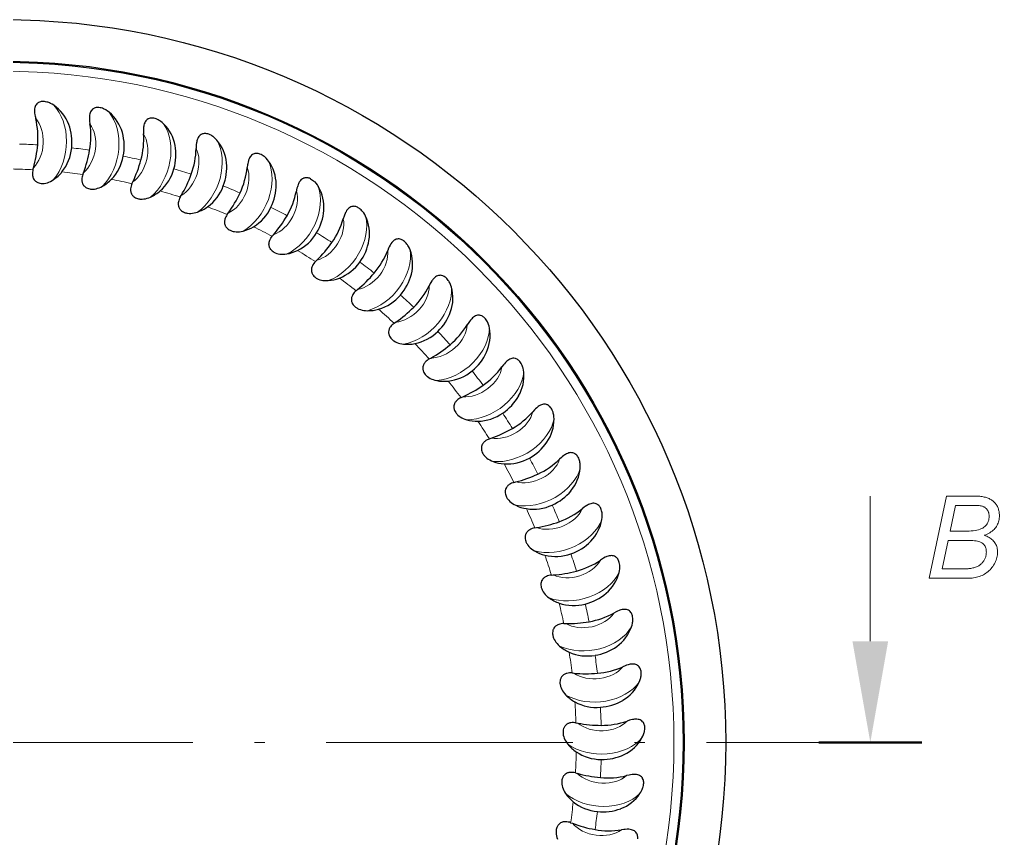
# Model space of a CAD drawing. Extents: x 0 to 297, y 0 to 550.
# Drawn here: x 144 to 191.69, y 509.71 to 549.58 of the extents above; entities that cross this region are included whole.
import ezdxf

# ---------------------------------------------------------------- set-up
doc = ezdxf.new("R2010")
doc.units = 0
doc.linetypes.add('DASHDOT', pattern=[18.5, 12, -3, 0.5, -3])

msp = doc.modelspace()

# ---------------------------------------------------------------- linework, layer by layer
at = {"color": 7, "lineweight": 30, "ltscale": 0.002271}
for p, q in [((144.648, 542.271), (144.671, 542.359)), ((147.074, 542.036), (147.104, 542.122)), ((151.816, 540.937), (151.861, 541.016)), ((154.098, 540.082), (154.15, 540.157)), ((156.296, 539.032), (156.354, 539.102)), ((162.229, 534.794), (162.303, 534.846)), ((163.936, 533.055), (164.014, 533.101)), ((165.484, 531.173), (165.566, 531.212)), ((166.863, 529.164), (166.948, 529.196)), ((168.061, 527.043), (168.149, 527.067)), ((169.07, 524.825), (169.159, 524.841)), ((169.881, 522.528), (169.972, 522.536)), ((170.49, 520.168), (170.581, 520.169)), ((170.89, 517.765), (170.981, 517.758)), ((171.08, 515.336), (171.169, 515.321)), ((171.057, 512.899), (171.144, 512.876)), ((170.821, 510.474), (170.907, 510.444))]:
    msp.add_line(p, q, dxfattribs=at)
at = {"color": 7, "lineweight": 30, "ltscale": 0.002272}
for p, q in [((149.469, 541.59), (149.507, 541.673)), ((158.395, 537.794), (158.459, 537.858))]:
    msp.add_line(p, q, dxfattribs=at)
at = {"color": 7, "lineweight": 30, "ltscale": 0.00227}
msp.add_line((160.378, 536.377), (160.447, 536.436), dxfattribs=at)
at = {"color": 7, "lineweight": 13, "ltscale": 0.1769}
msp.add_line((185.407, 519.305), (185.407, 526.381), dxfattribs=at)
msp.add_line((185.407, 519.305), (185.407, 526.381), dxfattribs=at)
at = {"color": 7, "linetype": 'DASHDOT', "lineweight": 13}
msp.add_line((103.427, 514.381), (182.907, 514.381), dxfattribs=at)
msp.add_line((103.427, 514.381), (182.907, 514.381), dxfattribs=at)
at = {"color": 7, "lineweight": 50, "ltscale": 0.125}
msp.add_line((187.907, 514.381), (182.907, 514.381), dxfattribs=at)
msp.add_line((187.907, 514.381), (182.907, 514.381), dxfattribs=at)
at = {"color": 7, "lineweight": 30}
for points in [[(145.658, 545.408), (145.58, 545.458), (145.499, 545.502), (145.456, 545.521), (145.413, 545.539), (145.369, 545.554), (145.325, 545.566), (145.265, 545.58), (145.205, 545.588), (145.144, 545.591), (145.099, 545.59), (145.055, 545.585), (145.012, 545.575), (144.971, 545.562), (144.921, 545.54), (144.898, 545.526), (144.876, 545.51), (144.838, 545.477), (144.805, 545.438), (144.779, 545.395), (144.758, 545.349), (144.743, 545.302), (144.731, 545.243), (144.725, 545.183), (144.725, 545.123), (144.727, 545.078), (144.73, 545.034), (144.743, 544.946), (144.754, 544.883), (144.782, 544.76)], [(148.353, 545.073), (148.28, 545.129), (148.202, 545.18), (148.161, 545.203), (148.12, 545.224), (148.078, 545.243), (148.035, 545.26), (147.976, 545.278), (147.917, 545.292), (147.857, 545.3), (147.812, 545.303), (147.767, 545.301), (147.724, 545.296), (147.682, 545.286), (147.63, 545.268), (147.606, 545.256), (147.583, 545.243), (147.542, 545.213), (147.506, 545.177), (147.476, 545.137), (147.451, 545.093), (147.432, 545.047), (147.415, 544.989), (147.404, 544.93), (147.398, 544.87), (147.396, 544.826), (147.396, 544.781), (147.401, 544.692), (147.407, 544.629), (147.423, 544.503)], [(151.008, 544.504), (150.94, 544.567), (150.867, 544.624), (150.829, 544.651), (150.789, 544.675), (150.749, 544.698), (150.708, 544.718), (150.651, 544.742), (150.593, 544.76), (150.534, 544.774), (150.489, 544.78), (150.445, 544.783), (150.401, 544.781), (150.358, 544.775), (150.305, 544.762), (150.28, 544.752), (150.256, 544.741), (150.212, 544.714), (150.173, 544.681), (150.14, 544.644), (150.112, 544.603), (150.088, 544.558), (150.067, 544.503), (150.05, 544.445), (150.039, 544.385), (150.033, 544.341), (150.029, 544.297), (150.026, 544.208), (150.027, 544.144), (150.033, 544.018)], [(153.604, 543.706), (153.541, 543.774), (153.474, 543.838), (153.438, 543.868), (153.4, 543.896), (153.362, 543.921), (153.323, 543.945), (153.269, 543.974), (153.212, 543.998), (153.154, 544.016), (153.111, 544.026), (153.067, 544.033), (153.023, 544.035), (152.98, 544.033), (152.926, 544.024), (152.9, 544.016), (152.875, 544.007), (152.829, 543.984), (152.788, 543.955), (152.751, 543.921), (152.719, 543.882), (152.692, 543.84), (152.666, 543.787), (152.645, 543.73), (152.628, 543.672), (152.618, 543.629), (152.611, 543.585), (152.6, 543.496), (152.595, 543.433), (152.589, 543.307)], [(156.12, 542.685), (156.064, 542.758), (156.002, 542.827), (155.968, 542.86), (155.934, 542.891), (155.898, 542.92), (155.861, 542.947), (155.809, 542.981), (155.755, 543.009), (155.699, 543.033), (155.657, 543.047), (155.613, 543.057), (155.57, 543.063), (155.527, 543.065), (155.472, 543.06), (155.446, 543.055), (155.42, 543.048), (155.372, 543.03), (155.328, 543.004), (155.289, 542.973), (155.254, 542.937), (155.223, 542.898), (155.192, 542.847), (155.166, 542.793), (155.145, 542.736), (155.132, 542.694), (155.12, 542.651), (155.101, 542.563), (155.091, 542.501), (155.075, 542.375)], [(144.648, 542.271), (144.636, 542.212), (144.627, 542.15), (144.622, 542.084), (144.624, 542.02), (144.628, 541.981), (144.635, 541.944), (144.644, 541.91), (144.654, 541.881), (144.666, 541.852), (144.679, 541.827), (144.706, 541.785), (144.733, 541.751), (144.753, 541.731), (144.773, 541.713), (144.797, 541.694), (144.822, 541.677), (144.85, 541.661), (144.878, 541.648), (144.933, 541.627), (144.989, 541.613), (145.045, 541.604), (145.082, 541.601), (145.119, 541.601), (145.158, 541.602), (145.197, 541.606), (145.275, 541.618), (145.35, 541.638), (145.425, 541.664), (145.501, 541.698), (145.578, 541.74), (145.655, 541.789)], [(147.074, 542.036), (147.056, 541.978), (147.042, 541.917), (147.031, 541.852), (147.027, 541.788), (147.028, 541.748), (147.032, 541.711), (147.038, 541.677), (147.045, 541.646), (147.055, 541.617), (147.065, 541.591), (147.088, 541.547), (147.113, 541.51), (147.131, 541.489), (147.149, 541.469), (147.172, 541.448), (147.195, 541.429), (147.221, 541.411), (147.248, 541.395), (147.301, 541.369), (147.355, 541.35), (147.411, 541.337), (147.447, 541.331), (147.484, 541.327), (147.523, 541.325), (147.562, 541.325), (147.641, 541.331), (147.717, 541.344), (147.795, 541.364), (147.873, 541.391), (147.953, 541.425), (148.034, 541.468)], [(158.16, 541.826), (158.102, 541.851), (158.073, 541.861), (158.043, 541.869), (158.013, 541.874), (157.983, 541.878), (157.954, 541.88), (157.926, 541.879), (157.888, 541.875), (157.852, 541.866), (157.817, 541.855), (157.793, 541.844), (157.769, 541.831), (157.726, 541.801), (157.691, 541.77), (157.66, 541.735), (157.632, 541.697), (157.613, 541.667), (157.595, 541.636), (157.573, 541.59), (157.553, 541.543), (157.534, 541.489), (157.517, 541.434), (157.499, 541.367), (157.483, 541.299), (157.469, 541.231)], [(158.16, 541.826), (158.21, 541.799), (158.257, 541.767), (158.303, 541.732), (158.336, 541.703), (158.367, 541.673), (158.425, 541.609), (158.478, 541.54), (158.509, 541.495), (158.537, 541.448)], [(149.469, 541.59), (149.447, 541.534), (149.427, 541.474), (149.411, 541.41), (149.401, 541.347), (149.399, 541.307), (149.399, 541.27), (149.402, 541.235), (149.407, 541.204), (149.414, 541.174), (149.422, 541.148), (149.441, 541.102), (149.462, 541.063), (149.478, 541.04), (149.495, 541.019), (149.515, 540.996), (149.537, 540.975), (149.562, 540.955), (149.586, 540.936), (149.638, 540.906), (149.69, 540.882), (149.744, 540.864), (149.78, 540.855), (149.816, 540.848), (149.855, 540.843), (149.894, 540.839), (149.972, 540.839), (150.05, 540.845), (150.129, 540.858), (150.209, 540.878), (150.292, 540.905), (150.376, 540.94)], [(151.816, 540.937), (151.789, 540.884), (151.764, 540.826), (151.743, 540.763), (151.728, 540.701), (151.722, 540.662), (151.719, 540.625), (151.719, 540.59), (151.721, 540.559), (151.725, 540.528), (151.731, 540.5), (151.746, 540.453), (151.764, 540.413), (151.778, 540.388), (151.792, 540.366), (151.811, 540.341), (151.831, 540.318), (151.853, 540.296), (151.876, 540.276), (151.925, 540.241), (151.975, 540.213), (152.027, 540.19), (152.062, 540.178), (152.098, 540.168), (152.135, 540.159), (152.174, 540.152), (152.252, 540.145), (152.33, 540.144), (152.41, 540.15), (152.492, 540.163), (152.576, 540.183), (152.663, 540.211)], [(160.838, 540.006), (160.795, 540.088), (160.746, 540.166), (160.719, 540.205), (160.69, 540.241), (160.66, 540.276), (160.629, 540.309), (160.583, 540.351), (160.535, 540.388), (160.484, 540.421), (160.444, 540.442), (160.404, 540.46), (160.362, 540.473), (160.32, 540.483), (160.265, 540.488), (160.238, 540.487), (160.212, 540.485), (160.162, 540.475), (160.114, 540.458), (160.07, 540.434), (160.029, 540.405), (159.992, 540.371), (159.953, 540.326), (159.918, 540.277), (159.887, 540.225), (159.866, 540.186), (159.847, 540.145), (159.814, 540.063), (159.792, 540.003), (159.755, 539.882)], [(154.098, 540.082), (154.066, 540.031), (154.036, 539.976), (154.009, 539.915), (153.989, 539.855), (153.98, 539.816), (153.974, 539.779), (153.97, 539.745), (153.97, 539.713), (153.971, 539.682), (153.975, 539.655), (153.986, 539.606), (154, 539.565), (154.012, 539.539), (154.024, 539.515), (154.041, 539.489), (154.058, 539.465), (154.079, 539.44), (154.1, 539.418), (154.145, 539.38), (154.193, 539.347), (154.243, 539.32), (154.276, 539.305), (154.311, 539.291), (154.348, 539.279), (154.386, 539.269), (154.463, 539.255), (154.54, 539.247), (154.62, 539.247), (154.703, 539.252), (154.789, 539.265), (154.878, 539.285)], [(156.26, 538.349), (156.225, 538.389), (156.193, 538.435), (156.179, 538.461), (156.166, 538.49), (156.155, 538.519), (156.146, 538.552), (156.139, 538.592), (156.136, 538.637), (156.138, 538.69), (156.145, 538.737), (156.159, 538.789), (156.175, 538.832), (156.195, 538.876), (156.214, 538.911), (156.234, 538.945), (156.265, 538.99), (156.296, 539.032)], [(163.004, 538.368), (162.969, 538.453), (162.927, 538.536), (162.903, 538.576), (162.877, 538.616), (162.851, 538.653), (162.822, 538.688), (162.781, 538.734), (162.736, 538.776), (162.688, 538.813), (162.65, 538.837), (162.611, 538.858), (162.571, 538.875), (162.53, 538.888), (162.476, 538.898), (162.449, 538.9), (162.422, 538.9), (162.371, 538.894), (162.322, 538.881), (162.276, 538.862), (162.233, 538.836), (162.193, 538.805), (162.15, 538.764), (162.111, 538.719), (162.075, 538.669), (162.052, 538.632), (162.029, 538.594), (161.989, 538.514), (161.962, 538.456), (161.914, 538.339)], [(156.26, 538.349), (156.297, 538.314), (156.336, 538.284), (156.378, 538.257), (156.41, 538.24), (156.443, 538.224), (156.512, 538.197), (156.585, 538.176), (156.662, 538.162), (156.742, 538.154), (156.826, 538.152), (156.913, 538.157), (157.004, 538.17)], [(158.395, 537.794), (158.355, 537.749), (158.315, 537.699), (158.279, 537.645), (158.248, 537.589), (158.232, 537.552), (158.22, 537.517), (158.211, 537.483), (158.205, 537.453), (158.201, 537.422), (158.199, 537.394), (158.201, 537.344), (158.208, 537.301), (158.215, 537.274), (158.224, 537.248), (158.235, 537.219), (158.249, 537.192), (158.264, 537.165), (158.282, 537.139), (158.319, 537.093), (158.361, 537.053), (158.405, 537.018), (158.435, 536.997), (158.467, 536.978), (158.502, 536.959), (158.537, 536.943), (158.611, 536.915), (158.686, 536.895), (158.764, 536.88), (158.847, 536.871), (158.934, 536.869), (159.025, 536.873)], [(165.019, 536.548), (164.991, 536.636), (164.957, 536.722), (164.937, 536.764), (164.915, 536.805), (164.891, 536.845), (164.866, 536.883), (164.828, 536.932), (164.787, 536.977), (164.743, 537.019), (164.707, 537.046), (164.67, 537.07), (164.632, 537.091), (164.592, 537.107), (164.539, 537.122), (164.512, 537.126), (164.486, 537.129), (164.434, 537.127), (164.385, 537.118), (164.337, 537.103), (164.292, 537.081), (164.249, 537.054), (164.203, 537.017), (164.16, 536.975), (164.12, 536.929), (164.093, 536.894), (164.068, 536.857), (164.02, 536.782), (163.989, 536.727), (163.931, 536.614)], [(160.378, 536.377), (160.334, 536.336), (160.29, 536.29), (160.249, 536.239), (160.213, 536.186), (160.194, 536.151), (160.179, 536.117), (160.167, 536.084), (160.158, 536.054), (160.152, 536.024), (160.148, 535.996), (160.146, 535.946), (160.149, 535.903), (160.153, 535.875), (160.159, 535.849), (160.168, 535.819), (160.179, 535.791), (160.193, 535.762), (160.208, 535.735), (160.241, 535.686), (160.279, 535.643), (160.32, 535.603), (160.348, 535.58), (160.379, 535.558), (160.411, 535.537), (160.445, 535.518), (160.516, 535.483), (160.589, 535.456), (160.666, 535.435), (160.747, 535.419), (160.834, 535.409), (160.925, 535.405)], [(166.868, 534.559), (166.848, 534.649), (166.821, 534.738), (166.805, 534.782), (166.786, 534.825), (166.766, 534.866), (166.744, 534.906), (166.711, 534.958), (166.674, 535.007), (166.634, 535.052), (166.601, 535.083), (166.566, 535.11), (166.529, 535.134), (166.491, 535.154), (166.44, 535.173), (166.413, 535.179), (166.387, 535.184), (166.336, 535.187), (166.286, 535.183), (166.237, 535.171), (166.19, 535.154), (166.145, 535.13), (166.096, 535.097), (166.049, 535.059), (166.006, 535.017), (165.976, 534.984), (165.947, 534.95), (165.893, 534.879), (165.857, 534.827), (165.79, 534.72)], [(162.229, 534.794), (162.182, 534.756), (162.134, 534.714), (162.089, 534.667), (162.049, 534.617), (162.027, 534.584), (162.009, 534.552), (161.994, 534.52), (161.982, 534.491), (161.973, 534.461), (161.967, 534.434), (161.961, 534.384), (161.96, 534.341), (161.962, 534.313), (161.966, 534.286), (161.972, 534.256), (161.98, 534.227), (161.991, 534.197), (162.004, 534.169), (162.033, 534.117), (162.067, 534.07), (162.104, 534.028), (162.131, 534.002), (162.159, 533.977), (162.189, 533.954), (162.221, 533.931), (162.289, 533.891), (162.359, 533.858), (162.434, 533.83), (162.514, 533.807), (162.599, 533.789), (162.69, 533.777)], [(163.936, 533.055), (163.885, 533.022), (163.834, 532.984), (163.785, 532.941), (163.741, 532.894), (163.716, 532.863), (163.695, 532.833), (163.677, 532.802), (163.663, 532.774), (163.652, 532.746), (163.643, 532.719), (163.632, 532.67), (163.628, 532.627), (163.628, 532.599), (163.629, 532.572), (163.633, 532.541), (163.639, 532.511), (163.647, 532.481), (163.657, 532.452), (163.681, 532.398), (163.711, 532.348), (163.744, 532.302), (163.769, 532.274), (163.794, 532.247), (163.823, 532.221), (163.853, 532.196), (163.917, 532.15), (163.984, 532.111), (164.056, 532.076), (164.133, 532.047), (164.217, 532.022), (164.306, 532.002)], [(168.536, 532.416), (168.524, 532.508), (168.505, 532.599), (168.493, 532.644), (168.478, 532.688), (168.462, 532.731), (168.443, 532.773), (168.415, 532.828), (168.383, 532.88), (168.346, 532.928), (168.316, 532.961), (168.283, 532.992), (168.249, 533.019), (168.213, 533.042), (168.163, 533.065), (168.138, 533.074), (168.112, 533.081), (168.061, 533.089), (168.011, 533.089), (167.961, 533.081), (167.913, 533.068), (167.866, 533.049), (167.814, 533.02), (167.764, 532.986), (167.717, 532.948), (167.685, 532.918), (167.653, 532.886), (167.593, 532.82), (167.553, 532.771), (167.476, 532.671)], [(165.484, 531.173), (165.431, 531.145), (165.377, 531.112), (165.324, 531.073), (165.276, 531.031), (165.249, 531.002), (165.225, 530.973), (165.205, 530.945), (165.188, 530.918), (165.174, 530.89), (165.163, 530.865), (165.148, 530.817), (165.14, 530.774), (165.137, 530.746), (165.136, 530.719), (165.138, 530.688), (165.141, 530.658), (165.146, 530.627), (165.154, 530.597), (165.173, 530.541), (165.198, 530.489), (165.228, 530.441), (165.25, 530.411), (165.273, 530.382), (165.299, 530.353), (165.327, 530.325), (165.386, 530.274), (165.45, 530.229), (165.519, 530.188), (165.593, 530.152), (165.674, 530.12), (165.761, 530.093)], [(170.012, 530.137), (170.008, 530.229), (169.996, 530.321), (169.988, 530.367), (169.977, 530.413), (169.965, 530.457), (169.95, 530.5), (169.927, 530.557), (169.899, 530.612), (169.867, 530.663), (169.84, 530.699), (169.81, 530.732), (169.778, 530.762), (169.744, 530.788), (169.696, 530.816), (169.672, 530.827), (169.647, 530.836), (169.597, 530.848), (169.547, 530.852), (169.496, 530.849), (169.447, 530.84), (169.399, 530.825), (169.345, 530.801), (169.292, 530.772), (169.242, 530.738), (169.207, 530.711), (169.173, 530.682), (169.107, 530.621), (169.063, 530.576), (168.978, 530.482)], [(166.863, 529.164), (166.807, 529.141), (166.751, 529.112), (166.694, 529.078), (166.643, 529.041), (166.613, 529.014), (166.587, 528.988), (166.564, 528.961), (166.546, 528.936), (166.53, 528.909), (166.516, 528.885), (166.497, 528.839), (166.485, 528.796), (166.48, 528.769), (166.477, 528.742), (166.475, 528.711), (166.476, 528.681), (166.479, 528.65), (166.483, 528.619), (166.498, 528.562), (166.519, 528.508), (166.544, 528.457), (166.563, 528.425), (166.583, 528.394), (166.607, 528.363), (166.632, 528.333), (166.687, 528.277), (166.746, 528.227), (166.811, 528.18), (166.882, 528.137), (166.96, 528.098), (167.045, 528.064)], [(171.283, 527.737), (171.287, 527.829), (171.284, 527.922), (171.279, 527.969), (171.273, 528.015), (171.264, 528.06), (171.253, 528.104), (171.235, 528.163), (171.212, 528.22), (171.184, 528.274), (171.16, 528.312), (171.134, 528.347), (171.104, 528.38), (171.073, 528.409), (171.028, 528.441), (171.004, 528.454), (170.98, 528.465), (170.931, 528.481), (170.882, 528.49), (170.831, 528.492), (170.782, 528.487), (170.733, 528.476), (170.676, 528.457), (170.621, 528.432), (170.568, 528.403), (170.531, 528.379), (170.495, 528.353), (170.424, 528.298), (170.376, 528.257), (170.283, 528.172)], [(168.061, 527.043), (168.004, 527.024), (167.945, 527.001), (167.886, 526.972), (167.831, 526.939), (167.799, 526.915), (167.771, 526.891), (167.746, 526.866), (167.725, 526.843), (167.707, 526.818), (167.692, 526.794), (167.669, 526.75), (167.653, 526.709), (167.645, 526.682), (167.64, 526.656), (167.635, 526.625), (167.633, 526.595), (167.633, 526.563), (167.636, 526.533), (167.645, 526.474), (167.661, 526.419), (167.682, 526.366), (167.698, 526.332), (167.716, 526.3), (167.736, 526.267), (167.759, 526.235), (167.809, 526.174), (167.863, 526.119), (167.924, 526.067), (167.991, 526.018), (168.065, 525.972), (168.146, 525.93)], [(172.34, 525.236), (172.352, 525.327), (172.357, 525.42), (172.356, 525.467), (172.354, 525.513), (172.349, 525.559), (172.342, 525.604), (172.329, 525.664), (172.311, 525.723), (172.288, 525.779), (172.268, 525.819), (172.244, 525.857), (172.218, 525.892), (172.189, 525.923), (172.147, 525.959), (172.125, 525.974), (172.102, 525.988), (172.055, 526.008), (172.006, 526.021), (171.956, 526.027), (171.906, 526.026), (171.856, 526.02), (171.798, 526.006), (171.742, 525.986), (171.686, 525.961), (171.647, 525.941), (171.608, 525.918), (171.533, 525.87), (171.482, 525.833), (171.382, 525.756)], [(169.07, 524.825), (169.011, 524.811), (168.95, 524.793), (168.889, 524.77), (168.832, 524.741), (168.798, 524.72), (168.768, 524.699), (168.741, 524.676), (168.718, 524.655), (168.697, 524.632), (168.68, 524.61), (168.653, 524.568), (168.634, 524.528), (168.624, 524.502), (168.616, 524.476), (168.609, 524.446), (168.605, 524.416), (168.602, 524.385), (168.602, 524.354), (168.606, 524.295), (168.617, 524.238), (168.633, 524.184), (168.646, 524.149), (168.661, 524.115), (168.679, 524.08), (168.698, 524.047), (168.743, 523.982), (168.792, 523.922), (168.848, 523.865), (168.911, 523.81), (168.981, 523.758), (169.058, 523.709)], [(173.175, 522.652), (173.195, 522.742), (173.208, 522.834), (173.211, 522.88), (173.213, 522.927), (173.212, 522.973), (173.209, 523.019), (173.201, 523.08), (173.189, 523.14), (173.171, 523.198), (173.154, 523.239), (173.134, 523.279), (173.111, 523.316), (173.084, 523.35), (173.046, 523.389), (173.025, 523.406), (173.003, 523.422), (172.958, 523.446), (172.911, 523.463), (172.861, 523.474), (172.811, 523.477), (172.761, 523.475), (172.702, 523.466), (172.644, 523.451), (172.587, 523.431), (172.546, 523.414), (172.506, 523.396), (172.427, 523.354), (172.372, 523.322), (172.266, 523.253)], [(169.881, 522.528), (169.822, 522.519), (169.76, 522.506), (169.697, 522.488), (169.637, 522.465), (169.601, 522.447), (169.569, 522.428), (169.541, 522.408), (169.516, 522.389), (169.494, 522.368), (169.474, 522.347), (169.444, 522.308), (169.422, 522.27), (169.409, 522.245), (169.399, 522.22), (169.39, 522.19), (169.383, 522.161), (169.377, 522.13), (169.374, 522.099), (169.373, 522.04), (169.379, 521.982), (169.39, 521.927), (169.4, 521.891), (169.412, 521.856), (169.427, 521.82), (169.443, 521.785), (169.482, 521.716), (169.526, 521.652), (169.577, 521.59), (169.635, 521.53), (169.7, 521.473), (169.772, 521.417)], [(173.781, 520.005), (173.809, 520.093), (173.83, 520.183), (173.838, 520.229), (173.844, 520.276), (173.847, 520.322), (173.848, 520.367), (173.845, 520.429), (173.838, 520.49), (173.825, 520.549), (173.812, 520.592), (173.795, 520.633), (173.775, 520.672), (173.752, 520.708), (173.717, 520.751), (173.698, 520.77), (173.678, 520.787), (173.635, 520.815), (173.589, 520.836), (173.541, 520.851), (173.491, 520.859), (173.441, 520.861), (173.382, 520.857), (173.323, 520.848), (173.264, 520.833), (173.221, 520.819), (173.18, 520.804), (173.097, 520.769), (173.04, 520.742), (172.928, 520.683)], [(170.49, 520.168), (170.43, 520.165), (170.367, 520.158), (170.302, 520.145), (170.241, 520.127), (170.204, 520.113), (170.17, 520.096), (170.14, 520.079), (170.114, 520.062), (170.09, 520.043), (170.069, 520.024), (170.035, 519.987), (170.009, 519.952), (169.995, 519.927), (169.983, 519.903), (169.971, 519.875), (169.961, 519.846), (169.953, 519.816), (169.947, 519.786), (169.941, 519.726), (169.942, 519.669), (169.948, 519.613), (169.955, 519.576), (169.964, 519.54), (169.975, 519.503), (169.989, 519.466), (170.021, 519.394), (170.059, 519.327), (170.105, 519.261), (170.157, 519.196), (170.217, 519.133), (170.284, 519.072)], [(174.155, 517.315), (174.19, 517.401), (174.219, 517.489), (174.231, 517.534), (174.241, 517.58), (174.248, 517.625), (174.253, 517.671), (174.256, 517.732), (174.254, 517.793), (174.246, 517.853), (174.237, 517.897), (174.224, 517.94), (174.207, 517.98), (174.187, 518.019), (174.156, 518.064), (174.139, 518.084), (174.12, 518.103), (174.08, 518.135), (174.036, 518.16), (173.989, 518.179), (173.941, 518.191), (173.891, 518.198), (173.831, 518.199), (173.771, 518.195), (173.711, 518.185), (173.668, 518.175), (173.625, 518.164), (173.54, 518.136), (173.481, 518.114), (173.364, 518.066)], [(170.89, 517.765), (170.83, 517.767), (170.767, 517.765), (170.701, 517.758), (170.639, 517.745), (170.6, 517.734), (170.566, 517.721), (170.534, 517.706), (170.506, 517.691), (170.48, 517.675), (170.458, 517.658), (170.421, 517.624), (170.393, 517.591), (170.376, 517.568), (170.362, 517.545), (170.347, 517.518), (170.335, 517.49), (170.324, 517.461), (170.316, 517.431), (170.305, 517.373), (170.301, 517.315), (170.302, 517.258), (170.306, 517.222), (170.311, 517.185), (170.32, 517.147), (170.33, 517.109), (170.356, 517.035), (170.388, 516.964), (170.427, 516.895), (170.474, 516.826), (170.528, 516.758), (170.59, 516.69)], [(171.08, 515.336), (171.02, 515.343), (170.957, 515.347), (170.891, 515.345), (170.827, 515.338), (170.788, 515.331), (170.752, 515.32), (170.719, 515.309), (170.691, 515.296), (170.664, 515.281), (170.64, 515.267), (170.6, 515.236), (170.569, 515.206), (170.55, 515.185), (170.534, 515.163), (170.517, 515.137), (170.503, 515.111), (170.49, 515.082), (170.478, 515.053), (170.462, 514.996), (170.453, 514.939), (170.45, 514.883), (170.45, 514.845), (170.453, 514.808), (170.457, 514.77), (170.464, 514.731), (170.484, 514.655), (170.51, 514.582), (170.543, 514.509), (170.583, 514.436), (170.631, 514.364), (170.687, 514.292)], [(174.293, 514.603), (174.335, 514.685), (174.372, 514.771), (174.387, 514.815), (174.401, 514.859), (174.412, 514.904), (174.421, 514.949), (174.429, 515.01), (174.433, 515.071), (174.43, 515.132), (174.425, 515.176), (174.416, 515.22), (174.403, 515.261), (174.386, 515.301), (174.359, 515.349), (174.343, 515.371), (174.326, 515.391), (174.289, 515.426), (174.248, 515.455), (174.203, 515.478), (174.156, 515.495), (174.107, 515.506), (174.047, 515.512), (173.987, 515.513), (173.927, 515.508), (173.883, 515.503), (173.839, 515.495), (173.752, 515.475), (173.691, 515.458), (173.57, 515.42)], [(171.057, 512.899), (170.998, 512.912), (170.935, 512.921), (170.869, 512.925), (170.805, 512.924), (170.766, 512.919), (170.729, 512.913), (170.695, 512.904), (170.666, 512.894), (170.637, 512.882), (170.612, 512.869), (170.57, 512.842), (170.536, 512.814), (170.516, 512.795), (170.498, 512.775), (170.479, 512.75), (170.462, 512.725), (170.447, 512.698), (170.433, 512.67), (170.412, 512.615), (170.398, 512.559), (170.389, 512.503), (170.387, 512.466), (170.386, 512.429), (170.387, 512.39), (170.391, 512.351), (170.404, 512.273), (170.423, 512.198), (170.45, 512.123), (170.484, 512.047), (170.525, 511.97), (170.574, 511.893)], [(174.194, 511.89), (174.243, 511.967), (174.287, 512.049), (174.306, 512.092), (174.324, 512.135), (174.339, 512.179), (174.352, 512.222), (174.365, 512.283), (174.374, 512.343), (174.377, 512.404), (174.375, 512.449), (174.37, 512.493), (174.361, 512.536), (174.348, 512.577), (174.325, 512.627), (174.311, 512.65), (174.296, 512.672), (174.262, 512.71), (174.223, 512.742), (174.18, 512.769), (174.135, 512.79), (174.087, 512.805), (174.028, 512.817), (173.969, 512.822), (173.908, 512.823), (173.864, 512.821), (173.819, 512.817), (173.731, 512.805), (173.668, 512.794), (173.545, 512.766)], [(170.821, 510.474), (170.764, 510.492), (170.702, 510.506), (170.637, 510.517), (170.573, 510.521), (170.533, 510.52), (170.496, 510.516), (170.462, 510.51), (170.432, 510.503), (170.402, 510.493), (170.376, 510.482), (170.332, 510.46), (170.296, 510.435), (170.274, 510.417), (170.254, 510.399), (170.233, 510.376), (170.214, 510.353), (170.196, 510.327), (170.18, 510.3), (170.154, 510.247), (170.135, 510.192), (170.122, 510.137), (170.116, 510.101), (170.112, 510.064), (170.11, 510.025), (170.11, 509.986), (170.116, 509.907), (170.129, 509.831), (170.149, 509.753), (170.176, 509.675)], [(174.086, 509.691), (174.088, 509.736), (174.086, 509.78), (174.081, 509.824), (174.072, 509.866), (174.053, 509.918), (174.042, 509.942), (174.028, 509.965), (173.998, 510.006), (173.962, 510.042), (173.922, 510.072), (173.878, 510.097), (173.832, 510.116), (173.775, 510.133), (173.716, 510.144), (173.655, 510.15), (173.611, 510.152), (173.566, 510.152), (173.477, 510.147), (173.414, 510.141), (173.289, 510.124)]]:
    msp.add_lwpolyline(points, dxfattribs=at)
at = {"color": 7, "lineweight": 13}
for points in [[(188.274, 522.381), (189.112, 526.381), (190.351, 526.381), (190.417, 526.381), (190.479, 526.38), (190.538, 526.379), (190.594, 526.377), (190.645, 526.374), (190.694, 526.371), (190.739, 526.368), (190.78, 526.364), (190.818, 526.359), (190.853, 526.354), (190.905, 526.344), (190.956, 526.333), (191.006, 526.32), (191.053, 526.306), (191.099, 526.29), (191.144, 526.273), (191.186, 526.255), (191.227, 526.235), (191.267, 526.214), (191.304, 526.192), (191.34, 526.168), (191.375, 526.142), (191.407, 526.114), (191.438, 526.085), (191.468, 526.055), (191.495, 526.022), (191.521, 525.988), (191.546, 525.952), (191.569, 525.914), (191.59, 525.875), (191.609, 525.835), (191.626, 525.793), (191.641, 525.751), (191.654, 525.708), (191.665, 525.664), (191.674, 525.619), (191.681, 525.574), (191.686, 525.527), (191.689, 525.48), (191.69, 525.432), (191.689, 525.366), (191.683, 525.303), (191.674, 525.241), (191.661, 525.18), (191.645, 525.121), (191.625, 525.064), (191.602, 525.008), (191.574, 524.954), (191.544, 524.902), (191.509, 524.851), (191.471, 524.802), (191.429, 524.755), (191.383, 524.711), (191.333, 524.669), (191.28, 524.63), (191.222, 524.593), (191.161, 524.558), (191.096, 524.526), (191.027, 524.496), (190.954, 524.469), (191.017, 524.446), (191.077, 524.422), (191.134, 524.395), (191.187, 524.366), (191.238, 524.335), (191.284, 524.302), (191.328, 524.267), (191.369, 524.229), (191.406, 524.19), (191.439, 524.148), (191.47, 524.104), (191.497, 524.059), (191.522, 524.013), (191.542, 523.965), (191.56, 523.916), (191.575, 523.865), (191.586, 523.813), (191.594, 523.759), (191.599, 523.704), (191.6, 523.647), (191.599, 523.581), (191.593, 523.516), (191.583, 523.452), (191.57, 523.388), (191.553, 523.324), (191.532, 523.261), (191.508, 523.198), (191.479, 523.136), (191.447, 523.075), (191.411, 523.014), (191.372, 522.955), (191.33, 522.899), (191.286, 522.845), (191.239, 522.794), (191.19, 522.746), (191.139, 522.7), (191.085, 522.658), (191.029, 522.618), (190.97, 522.581), (190.909, 522.546), (190.846, 522.515), (190.781, 522.487), (190.715, 522.462), (190.647, 522.441), (190.578, 522.422), (190.508, 522.408), (190.436, 522.396), (190.363, 522.388), (190.288, 522.383), (190.212, 522.381)], [(188.274, 522.381), (189.112, 526.381), (190.351, 526.381), (190.417, 526.381), (190.479, 526.38), (190.538, 526.379), (190.594, 526.377), (190.645, 526.374), (190.694, 526.371), (190.739, 526.368), (190.78, 526.364), (190.818, 526.359), (190.853, 526.354), (190.905, 526.344), (190.956, 526.333), (191.006, 526.32), (191.053, 526.306), (191.099, 526.29), (191.144, 526.273), (191.186, 526.255), (191.227, 526.235), (191.267, 526.214), (191.304, 526.192), (191.34, 526.168), (191.375, 526.142), (191.407, 526.114), (191.438, 526.085), (191.468, 526.055), (191.495, 526.022), (191.521, 525.988), (191.546, 525.952), (191.569, 525.914), (191.59, 525.875), (191.609, 525.835), (191.626, 525.793), (191.641, 525.751), (191.654, 525.708), (191.665, 525.664), (191.674, 525.619), (191.681, 525.574), (191.686, 525.527), (191.689, 525.48), (191.69, 525.432), (191.689, 525.366), (191.683, 525.303), (191.674, 525.241), (191.661, 525.18), (191.645, 525.121), (191.625, 525.064), (191.602, 525.008), (191.574, 524.954), (191.544, 524.902), (191.509, 524.851), (191.471, 524.802), (191.429, 524.755), (191.383, 524.711), (191.333, 524.669), (191.28, 524.63), (191.222, 524.593), (191.161, 524.558), (191.096, 524.526), (191.027, 524.496), (190.954, 524.469), (191.017, 524.446), (191.077, 524.422), (191.134, 524.395), (191.187, 524.366), (191.238, 524.335), (191.284, 524.302), (191.328, 524.267), (191.369, 524.229), (191.406, 524.19), (191.439, 524.148), (191.47, 524.104), (191.497, 524.059), (191.522, 524.013), (191.542, 523.965), (191.56, 523.916), (191.575, 523.865), (191.586, 523.813), (191.594, 523.759), (191.599, 523.704), (191.6, 523.647), (191.599, 523.581), (191.593, 523.516), (191.583, 523.452), (191.57, 523.388), (191.553, 523.324), (191.532, 523.261), (191.508, 523.198), (191.479, 523.136), (191.447, 523.075), (191.411, 523.014), (191.372, 522.955), (191.33, 522.899), (191.286, 522.845), (191.239, 522.794), (191.19, 522.746), (191.139, 522.7), (191.085, 522.658), (191.029, 522.618), (190.97, 522.581), (190.909, 522.546), (190.846, 522.515), (190.781, 522.487), (190.715, 522.462), (190.647, 522.441), (190.578, 522.422), (190.508, 522.408), (190.436, 522.396), (190.363, 522.388), (190.288, 522.383), (190.212, 522.381)], [(189.289, 524.673), (190.1, 524.673), (190.213, 524.675), (190.319, 524.681), (190.419, 524.69), (190.513, 524.703), (190.599, 524.72), (190.68, 524.74), (190.754, 524.764), (190.821, 524.792), (190.882, 524.823), (190.936, 524.859), (190.985, 524.898), (191.028, 524.94), (191.066, 524.985), (191.099, 525.034), (191.127, 525.087), (191.15, 525.142), (191.168, 525.201), (191.181, 525.264), (191.189, 525.33), (191.191, 525.399), (191.19, 525.432), (191.188, 525.465), (191.184, 525.496), (191.179, 525.527), (191.171, 525.557), (191.163, 525.585), (191.152, 525.613), (191.141, 525.64), (191.127, 525.666), (191.112, 525.691), (191.096, 525.715), (191.078, 525.737), (191.06, 525.759), (191.04, 525.778), (191.02, 525.797), (190.998, 525.814), (190.975, 525.83), (190.951, 525.845), (190.927, 525.858), (190.901, 525.87), (190.872, 525.88), (190.838, 525.89), (190.8, 525.898), (190.757, 525.905), (190.71, 525.912), (190.658, 525.917), (190.601, 525.921), (190.54, 525.923), (190.473, 525.925), (190.403, 525.926), (189.551, 525.926)], [(189.289, 524.673), (190.1, 524.673), (190.213, 524.675), (190.319, 524.681), (190.419, 524.69), (190.513, 524.703), (190.599, 524.72), (190.68, 524.74), (190.754, 524.764), (190.821, 524.792), (190.882, 524.823), (190.936, 524.859), (190.985, 524.898), (191.028, 524.94), (191.066, 524.985), (191.099, 525.034), (191.127, 525.087), (191.15, 525.142), (191.168, 525.201), (191.181, 525.264), (191.189, 525.33), (191.191, 525.399), (191.19, 525.432), (191.188, 525.465), (191.184, 525.496), (191.179, 525.527), (191.171, 525.557), (191.163, 525.585), (191.152, 525.613), (191.141, 525.64), (191.127, 525.666), (191.112, 525.691), (191.096, 525.715), (191.078, 525.737), (191.06, 525.759), (191.04, 525.778), (191.02, 525.797), (190.998, 525.814), (190.975, 525.83), (190.951, 525.845), (190.927, 525.858), (190.901, 525.87), (190.872, 525.88), (190.838, 525.89), (190.8, 525.898), (190.757, 525.905), (190.71, 525.912), (190.658, 525.917), (190.601, 525.921), (190.54, 525.923), (190.473, 525.925), (190.403, 525.926), (189.551, 525.926)], [(188.905, 522.834), (189.816, 522.834), (189.886, 522.834), (189.952, 522.835), (190.012, 522.836), (190.068, 522.838), (190.12, 522.84), (190.166, 522.843), (190.208, 522.846), (190.245, 522.85), (190.277, 522.854), (190.304, 522.859), (190.354, 522.868), (190.402, 522.879), (190.448, 522.89), (190.492, 522.903), (190.534, 522.918), (190.575, 522.933), (190.613, 522.95), (190.649, 522.968), (190.684, 522.987), (190.716, 523.007), (190.747, 523.029), (190.777, 523.052), (190.805, 523.076), (190.832, 523.102), (190.858, 523.129), (190.882, 523.158), (190.905, 523.187), (190.926, 523.218), (190.946, 523.251), (190.965, 523.284), (190.982, 523.319), (190.997, 523.354), (191.011, 523.389), (191.022, 523.424), (191.032, 523.46), (191.04, 523.497), (191.047, 523.533), (191.051, 523.57), (191.054, 523.607), (191.055, 523.645), (191.053, 523.699), (191.048, 523.752), (191.039, 523.801), (191.027, 523.848), (191.011, 523.892), (190.991, 523.933), (190.969, 523.972), (190.942, 524.008), (190.912, 524.041), (190.879, 524.072), (190.84, 524.099), (190.796, 524.124), (190.745, 524.146), (190.687, 524.165), (190.623, 524.181), (190.553, 524.194), (190.477, 524.204), (190.394, 524.212), (190.305, 524.216), (190.209, 524.218), (189.194, 524.218)], [(188.905, 522.834), (189.816, 522.834), (189.886, 522.834), (189.952, 522.835), (190.012, 522.836), (190.068, 522.838), (190.12, 522.84), (190.166, 522.843), (190.208, 522.846), (190.245, 522.85), (190.277, 522.854), (190.304, 522.859), (190.354, 522.868), (190.402, 522.879), (190.448, 522.89), (190.492, 522.903), (190.534, 522.918), (190.575, 522.933), (190.613, 522.95), (190.649, 522.968), (190.684, 522.987), (190.716, 523.007), (190.747, 523.029), (190.777, 523.052), (190.805, 523.076), (190.832, 523.102), (190.858, 523.129), (190.882, 523.158), (190.905, 523.187), (190.926, 523.218), (190.946, 523.251), (190.965, 523.284), (190.982, 523.319), (190.997, 523.354), (191.011, 523.389), (191.022, 523.424), (191.032, 523.46), (191.04, 523.497), (191.047, 523.533), (191.051, 523.57), (191.054, 523.607), (191.055, 523.645), (191.053, 523.699), (191.048, 523.752), (191.039, 523.801), (191.027, 523.848), (191.011, 523.892), (190.991, 523.933), (190.969, 523.972), (190.942, 524.008), (190.912, 524.041), (190.879, 524.072), (190.84, 524.099), (190.796, 524.124), (190.745, 524.146), (190.687, 524.165), (190.623, 524.181), (190.553, 524.194), (190.477, 524.204), (190.394, 524.212), (190.305, 524.216), (190.209, 524.218), (189.194, 524.218)]]:
    msp.add_lwpolyline(points, close=True, dxfattribs=at)
at = {"color": 7, "lineweight": 30}
for radius in [35.2, 33.175, 33.125]:
    msp.add_circle((143.167, 514.381), radius, dxfattribs=at)
at = {"color": 7, "lineweight": 13}
msp.add_circle((143.167, 514.381), 32.681, dxfattribs=at)
at = {"color": 7, "lineweight": 30}
for centre, radius, start, end in [((144.543, 543.783), 1.971, 20.4677, 55.5537), ((140.949, 543.83), 3.944, 354.9452, 13.6405), ((147.1, 543.551), 1.971, 15.4677, 50.5537), ((144.012, 543.598), 2.535, 354.1021, 20.186), ((143.524, 543.911), 3.944, 349.9452, 8.6405), ((149.626, 543.096), 1.973, 10.4875, 45.5415), ((146.557, 543.412), 2.534, 349.1109, 15.2058), ((146.097, 543.767), 3.944, 344.9452, 3.6405), ((152.104, 542.424), 1.973, 5.4875, 40.5415), ((138.841, 544.013), 6.06, 344.1676, 354.9807), ((144.344, 543.536), 2.199, 321.26, 354.8152), ((141.44, 544.277), 6.06, 339.1676, 349.9807), ((149.073, 543.007), 2.535, 344.1021, 10.186), ((148.647, 543.4), 3.944, 339.9452, 358.6405), ((146.881, 543.323), 2.199, 316.26, 349.8152), ((144.052, 544.313), 6.06, 334.1676, 344.9807), ((149.389, 542.889), 2.199, 311.26, 344.8152), ((151.545, 542.383), 2.535, 339.1021, 5.186), ((151.155, 542.812), 3.944, 334.9452, 353.6405), ((154.516, 541.539), 1.971, 0.4677, 35.5537), ((144.559, 543.389), 1.939, 304.3823, 320.6662), ((147.082, 543.158), 1.939, 299.3823, 315.6662), ((146.658, 544.122), 6.06, 329.1676, 339.9807), ((151.85, 542.238), 2.199, 306.2541, 339.8116), ((153.954, 541.547), 2.535, 334.1021, 0.186), ((156.838, 540.446), 1.973, 355.4875, 30.5415), ((149.575, 542.707), 1.939, 294.3823, 310.6662), ((149.236, 543.705), 6.06, 324.1676, 334.9807), ((153.603, 542.008), 3.944, 329.9452, 348.6405), ((152.02, 542.04), 1.939, 289.3823, 305.6662), ((154.245, 541.375), 2.199, 301.26, 334.8152), ((151.769, 543.064), 6.06, 319.1676, 329.9807), ((156.281, 540.503), 2.535, 329.1021, 355.186), ((155.971, 540.993), 3.944, 324.9452, 343.6405), ((159.06, 539.155), 1.971, 350.4677, 25.5537), ((154.397, 541.164), 1.939, 284.3823, 300.6662), ((156.555, 540.307), 2.199, 296.26, 329.8152), ((154.236, 542.205), 6.06, 314.1676, 324.9807), ((158.507, 539.261), 2.535, 324.1021, 350.186), ((156.688, 540.083), 1.939, 279.3823, 295.6662), ((158.241, 539.776), 3.944, 319.9452, 338.6405), ((161.156, 537.676), 1.973, 345.4875, 20.5415), ((158.764, 539.041), 2.199, 291.26, 324.8152), ((156.619, 541.135), 6.06, 309.1676, 319.9807), ((160.617, 537.829), 2.535, 319.1021, 345.186), ((158.877, 538.807), 1.939, 274.3823, 290.6662), ((160.397, 538.365), 3.944, 314.9452, 333.6405), ((163.12, 536.019), 1.971, 340.4677, 15.5537), ((160.854, 537.588), 2.199, 286.26, 319.8152), ((160.946, 537.344), 1.939, 269.3823, 285.6662), ((158.9, 539.86), 6.06, 304.1676, 314.9807), ((162.595, 536.219), 2.535, 314.1021, 340.186), ((162.422, 536.772), 3.944, 309.9452, 328.6405), ((162.809, 535.958), 2.199, 281.26, 314.8152), ((164.93, 534.198), 1.971, 335.4677, 10.5537), ((162.88, 535.707), 1.939, 264.3823, 280.6662), ((161.06, 538.392), 6.06, 299.1676, 309.9807), ((164.424, 534.443), 2.535, 309.1021, 335.186), ((164.615, 534.164), 2.199, 276.26, 309.8152), ((164.3, 535.009), 3.944, 304.9452, 323.6405), ((166.574, 532.226), 1.971, 330.4677, 5.5537), ((164.663, 533.908), 1.939, 259.3823, 275.6662), ((163.085, 536.741), 6.06, 294.1676, 304.9807), ((166.092, 532.513), 2.535, 304.1021, 330.186), ((166.258, 532.219), 2.199, 271.26, 304.8152), ((166.018, 533.088), 3.944, 299.9452, 318.6405), ((166.283, 531.96), 1.939, 254.3823, 270.6662), ((168.039, 530.118), 1.973, 325.4875, 0.5415), ((164.958, 534.92), 6.06, 289.1676, 299.9807), ((167.585, 530.446), 2.535, 299.1021, 325.186), ((167.728, 529.879), 1.939, 249.3823, 265.6662), ((167.724, 530.139), 2.199, 266.26, 299.8152), ((167.561, 531.026), 3.944, 294.9452, 313.6405), ((169.317, 527.89), 1.971, 320.4677, 355.5537), ((166.665, 532.943), 6.06, 284.1676, 294.9807), ((168.892, 528.257), 2.535, 294.1021, 320.186), ((168.985, 527.679), 1.939, 244.3823, 260.6662), ((169.004, 527.939), 2.199, 261.26, 294.8152), ((168.919, 528.836), 3.944, 289.9452, 308.6405), ((168.194, 530.824), 6.06, 279.1676, 289.9807), ((170.395, 525.559), 1.971, 315.4677, 350.5537), ((170.003, 525.962), 2.535, 289.1021, 315.186), ((170.045, 525.378), 1.939, 239.3823, 255.6662), ((170.088, 525.635), 2.199, 256.26, 289.8152), ((170.081, 526.537), 3.944, 284.9452, 303.6405), ((169.531, 528.58), 6.06, 274.1676, 284.9807), ((171.266, 523.144), 1.971, 310.4677, 345.5537), ((170.902, 522.994), 1.939, 234.3823, 250.6662), ((170.911, 523.579), 2.535, 284.1021, 310.186), ((170.966, 523.246), 2.199, 251.26, 284.8152), ((171.038, 524.145), 3.944, 279.9452, 298.6405), ((170.669, 526.228), 6.06, 269.1676, 279.9807), ((171.923, 520.661), 1.971, 305.4677, 340.5537), ((171.547, 520.544), 1.939, 229.3823, 245.6662), ((171.607, 521.126), 2.535, 279.1021, 305.186), ((171.633, 520.789), 2.199, 246.26, 279.8152), ((171.783, 521.678), 3.944, 274.9452, 293.6405), ((171.597, 523.786), 6.06, 264.1676, 274.9807), ((172.36, 518.131), 1.971, 300.4677, 335.5537), ((171.976, 518.047), 1.939, 224.3823, 240.6662), ((172.083, 518.284), 2.199, 241.26, 274.8152), ((172.086, 518.622), 2.535, 274.1021, 300.186), ((172.308, 521.273), 6.06, 259.1676, 269.9807), ((172.31, 519.157), 3.944, 269.9452, 288.6405), ((172.186, 515.522), 1.939, 219.3823, 235.6662), ((172.575, 515.574), 1.973, 295.4875, 330.5415), ((172.313, 515.749), 2.199, 236.26, 269.8152), ((172.346, 516.085), 2.535, 269.1021, 295.186), ((172.798, 518.707), 6.06, 254.1676, 264.9807), ((172.615, 516.598), 3.944, 264.9452, 283.6405), ((172.175, 512.988), 1.939, 214.3823, 230.6662), ((172.568, 513.005), 1.971, 290.4677, 325.5537), ((172.321, 513.203), 2.199, 231.26, 264.8152), ((172.383, 513.535), 2.535, 264.1021, 290.186), ((173.062, 516.108), 6.06, 249.1676, 259.9807), ((172.696, 514.023), 3.944, 259.9452, 278.6405)]:
    msp.add_arc(centre, radius, start, end, dxfattribs=at)
at = {"color": 7, "lineweight": 13}
for radius, start, end in [(29.151, 86.6342, 88.3658), (29.151, 81.6343, 83.3658), (29.151, 76.6342, 78.3658), (27.929, 86.9584, 89.0554), (29.151, 71.6342, 73.3658), (27.929, 81.9584, 84.0554), (27.929, 76.9584, 79.0554), (29.151, 66.6342, 68.3658), (27.929, 71.9584, 74.0554), (27.929, 66.9584, 69.0554), (29.151, 61.6342, 63.3658), (27.929, 61.9584, 64.0554), (29.151, 56.6342, 58.3658), (27.929, 56.9584, 59.0554), (29.151, 51.6342, 53.3658), (27.929, 51.9584, 54.0554), (29.151, 46.6342, 48.3658), (27.929, 46.9584, 49.0554), (29.151, 41.6342, 43.3658), (27.929, 41.9584, 44.0554), (29.151, 36.6342, 38.3658), (27.929, 36.9584, 39.0554), (29.151, 31.6342, 33.3658), (27.929, 31.9584, 34.0554), (29.151, 26.6342, 28.3658), (27.929, 26.9584, 29.0554), (27.929, 21.9584, 24.0554), (29.151, 21.6342, 23.3658), (27.929, 16.9584, 19.0554), (29.151, 16.6342, 18.3658), (27.929, 11.9584, 14.0554), (29.151, 11.6342, 13.3658), (27.929, 6.9584, 9.0554), (29.151, 6.6342, 8.3658), (27.929, 1.9584, 4.0554), (29.151, 1.6342, 3.3658), (27.929, 356.9584, 359.0554), (29.151, 356.6342, 358.3658), (27.929, 351.9584, 354.0554), (29.151, 351.6342, 353.3658)]:
    msp.add_arc((143.167, 514.381), radius, start, end, dxfattribs=at)
for centre, major_axis, start_param, end_param in [((144.643, 543.513), (0.201, 2.301), 3.929192, 5.738928), ((144.08, 543.563), (0.132, 1.504), 3.849272, 5.692092), ((147.177, 543.274), (0.401, 2.275), 3.929192, 5.738928), ((146.62, 543.372), (0.262, 1.487), 3.849272, 5.692092), ((149.68, 542.814), (0.598, 2.231), 3.929192, 5.738928), ((149.133, 542.961), (0.391, 1.459), 3.849272, 5.692092), ((152.133, 542.138), (0.79, 2.171), 3.929192, 5.738928), ((151.602, 542.332), (0.516, 1.419), 3.849272, 5.692092), ((154.005, 541.49), (0.638, 1.369), 3.849272, 5.692092), ((154.518, 541.251), (0.976, 2.094), 3.929192, 5.738928), ((156.817, 540.16), (1.155, 2.001), 3.929192, 5.738928), ((156.327, 540.443), (0.755, 1.308), 3.849272, 5.692092), ((158.548, 539.196), (0.866, 1.237), 3.849272, 5.692092), ((159.012, 538.872), (1.325, 1.892), 3.929192, 5.738928), ((160.653, 537.761), (0.971, 1.157), 3.849272, 5.692092), ((161.086, 537.398), (1.485, 1.77), 3.929192, 5.738928), ((162.624, 536.148), (1.068, 1.068), 3.849272, 5.692092), ((163.024, 535.748), (1.633, 1.633), 3.929192, 5.738928), ((164.447, 534.37), (1.157, 0.971), 3.849272, 5.692092), ((164.81, 533.936), (1.77, 1.485), 3.929192, 5.738928), ((166.108, 532.439), (1.237, 0.866), 3.849272, 5.692092), ((166.432, 531.976), (1.892, 1.325), 3.929192, 5.738928), ((167.594, 530.371), (1.308, 0.755), 3.849272, 5.692092), ((167.877, 529.881), (2.001, 1.155), 3.929192, 5.738928), ((168.895, 528.181), (1.369, 0.638), 3.849272, 5.692092), ((169.134, 527.668), (2.094, 0.976), 3.929192, 5.738928), ((170, 525.886), (1.419, 0.516), 3.849272, 5.692092), ((170.193, 525.354), (2.171, 0.79), 3.929192, 5.738928), ((170.901, 523.504), (1.459, 0.391), 3.849272, 5.692092), ((171.047, 522.957), (2.231, 0.598), 3.929192, 5.738928), ((171.59, 521.052), (1.487, 0.262), 3.849272, 5.692092), ((171.688, 520.495), (2.275, 0.401), 3.929192, 5.738928), ((172.063, 518.549), (1.504, 0.132), 3.849272, 5.692092), ((172.113, 517.986), (2.301, 0.201), 3.929192, 5.738928), ((172.317, 516.015), (1.51, 0), 3.849272, 5.692092), ((172.317, 515.449), (2.31, 0), 3.929192, 5.738928), ((172.348, 513.468), (1.504, -0.132), 3.849272, 5.692092), ((172.299, 512.904), (2.301, -0.201), 3.929192, 5.738928), ((172.157, 510.928), (1.487, -0.262), 3.849272, 5.692092)]:
    msp.add_ellipse(centre, major_axis=major_axis, ratio=0.707107, start_param=start_param, end_param=end_param, dxfattribs=at)
msp.add_solid([(184.538, 519.305), (185.407, 514.381), (186.275, 519.305)], dxfattribs=at)
msp.add_solid([(184.538, 519.305), (185.407, 514.381), (186.275, 519.305)], dxfattribs=at)

doc.saveas('drawing.dxf')
